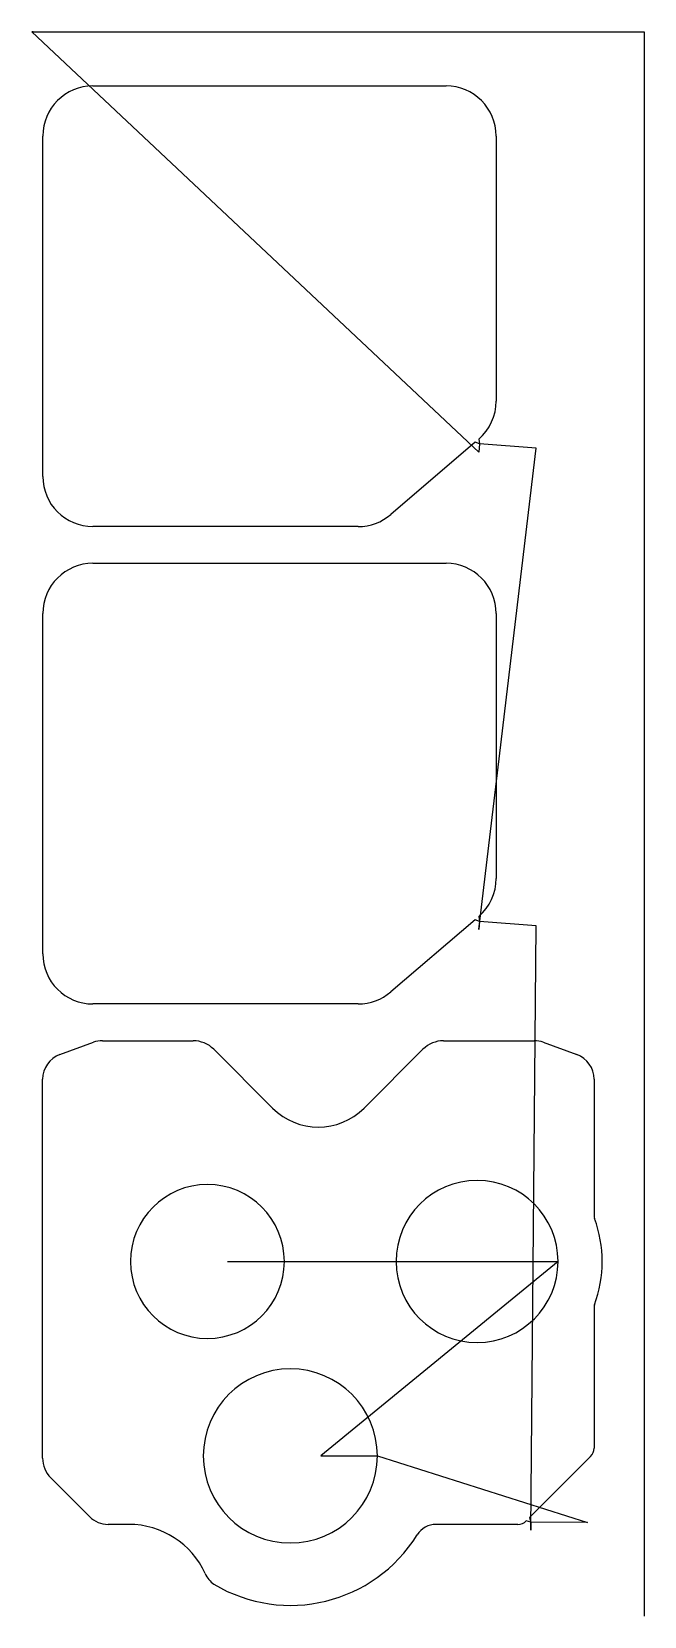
# Model space of a CAD drawing. Header units: metres. Extents: x 0 to 378, y 250 to 1228.
import ezdxf

# ---------------------------------------------------------------- set-up
doc = ezdxf.new("R2010")
doc.units = ezdxf.units.M

msp = doc.modelspace()

# ---------------------------------------------------------------- linework, layer by layer
at = {"layer": 'TOOL_0'}
for p, q in [((276.179, 969.062), (-0.004, 1228.481)), ((-0.004, 1228.481), (0.996, 1228.481)), ((0.996, 1228.481), (-0.004, 1228.481)), ((-0.004, 1228.481), (0.996, 1228.481)), ((0.996, 1228.481), (378.269, 1228.481)), ((378.269, 1228.481), (378.269, 251.449)), ((37.835, 1195.036), (255.835, 1195.036)), ((6.835, 954.036), (6.835, 1164.036)), ((286.835, 1164.036), (286.835, 1000.534)), ((273.732, 975.045), (221.762, 930.499)), ((276.563, 974.047), (273.732, 975.045)), ((276.009, 976.997), (276.562, 974.047)), ((276.562, 974.047), (276.179, 969.062)), ((276.18, 674.401), (311.46, 971.362)), ((311.46, 971.362), (276.563, 974.047)), ((201.587, 923.036), (37.835, 923.036)), ((37.836, 900.375), (255.836, 900.375)), ((6.836, 659.375), (6.836, 869.375)), ((286.836, 869.375), (286.836, 705.873)), ((273.733, 680.384), (221.763, 635.838)), ((276.564, 679.386), (273.733, 680.384)), ((276.01, 682.336), (276.563, 679.386)), ((276.563, 679.386), (276.18, 674.401)), ((311.461, 676.702), (276.564, 679.386)), ((308.209, 303.545), (311.461, 676.702)), ((201.588, 628.375), (37.836, 628.375)), ((17.444, 597.204), (38.089, 604.718)), ((43.647, 605.698), (99.71, 605.698)), ((112.438, 600.426), (148.717, 564.147)), ((205.285, 564.147), (241.565, 600.427)), ((254.293, 605.699), (310.356, 605.699)), ((315.914, 604.719), (336.559, 597.205)), ((6.752, 348.076), (6.752, 581.934)), ((347.251, 581.935), (347.251, 497.645)), ((121.003, 469.447), (156.003, 469.447)), ((156.003, 469.447), (290.003, 469.447)), ((325.003, 469.447), (178.453, 349.447)), ((290.003, 469.447), (325.003, 469.447)), ((347.251, 441.387), (347.251, 354.235)), ((178.453, 349.447), (213.453, 349.447)), ((213.453, 349.447), (343.242, 308.319)), ((345.127, 349.108), (307.463, 311.444)), ((35.724, 311.958), (11.804, 335.878)), ((60.002, 307.198), (47.215, 307.198)), ((300.217, 307.198), (249.702, 307.198)), ((308.243, 308.543), (305.344, 309.321)), ((307.463, 311.444), (308.241, 308.545)), ((308.241, 308.545), (308.209, 303.545)), ((343.242, 308.319), (308.243, 308.543)), ((378.269, 251.449), (378.269, 250.449))]:
    msp.add_line(p, q, dxfattribs=at)
for centre, radius, start, end in [((37.835, 1164.036), 31, 90, 180), ((255.835, 1164.036), 31, 0, 90), ((255.789, 1000.555), 31.046, 310.639729, 359.961244), ((37.835, 954.036), 31, 180, 270), ((201.587, 954.036), 31, 270, 310.601896), ((37.836, 869.375), 31, 90, 180), ((255.836, 869.375), 31, 0, 90), ((255.79, 705.894), 31.046, 310.639729, 359.961244), ((37.836, 659.375), 31, 180, 270), ((201.588, 659.375), 31, 270, 310.601896), ((23.046, 581.903), 16.294, 110.108682, 179.890993), ((43.647, 589.448), 16.25, 90, 110.000578), ((99.661, 587.581), 18.117, 45.152061, 89.845036), ((254.341, 587.582), 18.117, 90.151802, 134.845697), ((310.356, 589.449), 16.25, 69.999422, 90), ((330.957, 581.904), 16.294, 0.109007, 69.891318), ((177.001, 592.431), 40, 225, 315), ((275.003, 469.447), 50, 0, 180), ((108.503, 469.447), 47.5, 0, 180), ((352.001, 497.645), 4.75, 180, 200.109876), ((274.839, 469.45), 77.402, 339.835387, 20.070002), ((108.503, 469.447), 47.5, 180, 0), ((275.003, 469.447), 50, 180, 0), ((351.251, 441.387), 4, 159.80273, 180), ((159.703, 349.447), 53.75, 0, 180), ((339.888, 354.282), 7.363, 315.357647, 359.634271), ((24.114, 348.122), 17.362, 180.151803, 224.845992), ((159.703, 349.447), 53.75, 180, 0), ((47.215, 323.448), 16.25, 224.997507, 270), ((60.002, 255.448), 51.75, 24.351225, 90), ((249.74, 293.38), 13.818, 90.157565, 147.954622), ((300.17, 314.561), 7.364, 270.365729, 314.636886), ((159.766, 349.369), 92.154, 239.186589, 328.129655), ((122.057, 283.572), 16.381, 204.473192, 234.57129)]:
    msp.add_arc(centre, radius, start, end, dxfattribs=at)

doc.saveas('drawing.dxf')
